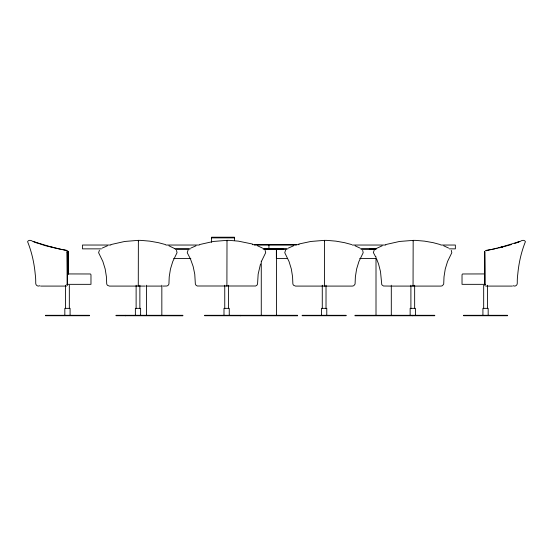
<?xml version="1.0" encoding="UTF-8"?>
<svg xmlns="http://www.w3.org/2000/svg" width="553" height="553" viewBox="0 0 553 553"><rect width="100%" height="100%" fill="white"/><g stroke="black" fill="none" stroke-linecap="round" stroke-linejoin="round"><path stroke-width="0.83" d="M276.369 249.14L276.369 258.486L287.532 258.486M138.229 285.721L138.25 286.088L138.291 282.078A56.233 0.843 90 0 1 138.298 274.198L138.374 240.355L124.743 241.454L110.897 244.571M413.008 285.721L413.029 286.088L413.07 282.078A56.233 0.843 90 0 1 413.077 274.198L413.167 240.389L399.529 241.454L385.683 244.571M138.347 240.901L138.374 240.355L140.69 240.368L149.752 241.143L158.365 242.663L165.513 244.571M226.972 240.901L227.006 240.355L229.322 240.368L238.384 241.143L252.507 244.039M324.493 240.901L324.528 240.355L326.844 240.368L335.906 241.143L344.519 242.663L351.667 244.571M413.126 240.901L413.16 240.355L415.469 240.368L424.538 241.143L433.151 242.663L440.299 244.571M260.525 263.947L258.147 274.198L257.553 284.069L256.848 285.293L255.624 285.998L197.283 285.998L196.059 285.293L195.354 284.069L194.76 274.198L193.156 266.463L190.488 259.032L187.239 252.714L188.048 250.226M261.41 261.465L265.668 252.714L265.129 250.371M99.416 250.226L98.607 252.714L102.865 261.465L105.181 269.014L106.418 276.811L106.722 284.069L107.427 285.293L109.356 286.088L145.315 286.088M285.569 250.226L284.76 252.714L289.019 261.465L291.334 269.014L292.572 276.811L292.876 284.069L293.581 285.293L295.509 286.088L352.441 286.088L353.802 285.721L355.074 284.069L355.379 276.811L356.616 269.014L358.932 261.465L363.19 252.714L362.657 250.371M374.201 250.226L373.351 252.527L375.522 256.647M520.269 241.523C521.403 240.168 524.368 239.719 525.315 241.461A0.926 0.926 0 0 1 525.329 241.896C521.202 252.203 518.79 263.152 517.774 274.198A56.233 56.226 -90 0 0 517.269 282.078L517.269 283.364A2.73 2.724 0 0 1 513.184 285.721M486.115 250.779L501.295 247.101L498.965 247.654M376.185 248.553L382.206 245.781M102.257 248.062L107.427 245.781M190.889 248.062L196.052 245.781M288.41 248.062L293.581 245.781M517.753 242.401L519.613 241.647M501.295 247.101L519.219 241.647M518.216 242.235L514.456 243.562M517.242 242.401L517.698 242.235M199.529 244.571L213.375 241.454L227.006 240.355L226.924 274.198A56.233 0.843 90 0 0 226.917 282.078L226.875 286.088L226.854 285.721M511.38 244.571L500.672 247.488M298.738 244.039L310.897 241.454L324.528 240.355L324.445 274.198A56.233 0.843 90 0 0 324.438 282.078L324.397 286.088L324.383 285.721M500.887 247.44L502.297 247.101L500.748 247.474M498.737 247.938L500.182 247.606M495.792 248.601L497.271 248.269M493.539 249.092L495.039 248.76M491.251 249.576L492.778 249.251M490.158 249.576L485.527 250.53M211.557 237.873L234.5 237.873M252.348 244.647L299.09 244.647M110.842 245.034L82.48 245.034L82.48 248.857L101.469 248.857M165.845 245.034L199.343 245.034M254.304 245.034L296.443 245.034M352.247 245.034L385.752 245.034M440.755 245.034L455.361 245.034L455.361 248.857L449.319 248.857M174.838 248.857L190.377 248.857M262.882 248.857L287.913 248.857M360.418 248.857L375.95 248.857M263.857 248.905L283.26 249.14M376.061 248.905L369.314 249.14M175.377 249.14L189.126 249.14M263.822 249.14L286.675 249.14M361.406 249.14L376.061 249.14M173.663 258.486L190.84 258.486M359.685 258.486L376.005 258.486M68.365 273.935L90.478 273.977L90.975 274.71L90.975 284.339L66.872 284.339M483.903 273.935L462.515 273.977L462.025 274.71L462.025 284.339L485.368 284.339M40.611 286.088L66.498 286.088M147.022 286.088L161.103 286.088M162.976 286.088L166.992 285.998L168.216 285.293L168.921 284.069L169.225 276.811L170.462 269.014L172.785 261.465L177.036 252.714L176.504 250.371M390.943 286.088L383.429 285.998L381.777 284.726L380.499 271.592L378.535 263.947L376.641 259.032M392.146 286.088L441.073 286.088L442.435 285.721L443.706 284.069L444.011 276.811L445.248 269.014L447.564 261.465L451.822 252.714L451.283 250.371M485.652 286.088L512.389 286.088M45.47 315.307L89.448 315.307M116.006 315.307L182.87 315.307L182.87 315.784L116.006 315.728M204.638 315.307L297.604 315.307L297.604 315.784L204.638 315.728M302.159 315.307L346.137 315.307M434.762 315.307L354.971 315.307L354.971 315.784L434.762 315.728M463.559 315.307L507.536 315.307M45.47 315.728L89.448 315.728M302.159 315.728L346.137 315.728M463.559 315.728L507.536 315.728M67.473 250.53L62.842 249.576M66.374 250.53L51.706 247.101L54.035 247.654M61.749 249.576L45.097 245.615L33.387 241.647M51.706 247.101L35.302 242.235M33.781 241.647L35.758 242.401M35.917 242.663L36.36 242.829M443.672 245.781L448.594 248.062M355.04 245.781L359.962 248.062M257.518 245.781L262.44 248.062M168.886 245.781L174.596 248.553M32.731 241.523C31.597 240.168 28.632 239.719 27.685 241.461A0.926 0.926 0 0 0 27.671 241.896C31.798 252.203 34.21 263.152 35.226 274.198A56.233 56.226 90 0 1 35.731 282.078L35.731 283.364A2.73 2.724 0 0 0 39.816 285.721M488.175 315.307L488.175 308.353L482.921 308.353L482.921 315.307M487.421 285.237L487.421 308.353M483.675 285.237L483.675 308.353M415.407 315.307L415.407 308.353L410.146 308.353L410.146 315.307M414.653 285.237L414.653 308.353M412.338 315.307L412.338 315.784M410.9 285.237L410.9 308.353M391.303 285.23L391.303 315.307M376.005 256.792L376.005 315.307M326.775 315.307L326.775 308.353L321.514 308.353L321.514 315.307M326.021 285.237L326.021 308.353M322.275 285.237L322.275 308.353M276.569 249.14L276.569 315.307M268.924 245.034L268.924 248.857M261.272 261.175L261.272 315.307M240.237 315.307L240.237 315.784M234.5 240.603L234.5 237.216L211.557 237.216L211.557 242.297M229.253 315.307L229.253 308.353L223.993 308.353L223.993 315.307M228.5 285.237L228.5 308.353M224.753 285.237L224.753 308.353M161.835 285.23L161.835 315.307M146.538 285.23L146.538 315.307M140.621 315.307L140.621 308.353L135.367 308.353L135.367 315.307M139.868 285.237L139.868 308.353M136.121 285.237L136.121 308.353M125.51 315.307L125.51 315.784M70.086 315.307L70.086 308.353L64.832 308.353L64.832 315.307M69.332 285.237L69.332 308.353M65.586 285.237L65.586 308.353M68.088 274.295A55.466 0.83 -90 0 1 68.206 252.465L68.24 251.29L68.247 253.951A56.98 0.85 90 0 0 68.15 274.094M67.113 252.216L67.127 253.951A56.98 0.85 90 0 1 67.231 282.071L67.266 285.327L67.293 282.078A55.466 0.83 -90 0 0 67.169 252.465L67.134 251.29L67.113 252.216M484.739 252.216L484.753 253.951A56.98 0.85 -90 0 1 484.857 282.071L484.884 285.327L484.919 282.078A55.466 0.83 90 0 0 484.794 252.465L484.76 251.29L484.739 252.216"/></g></svg>
